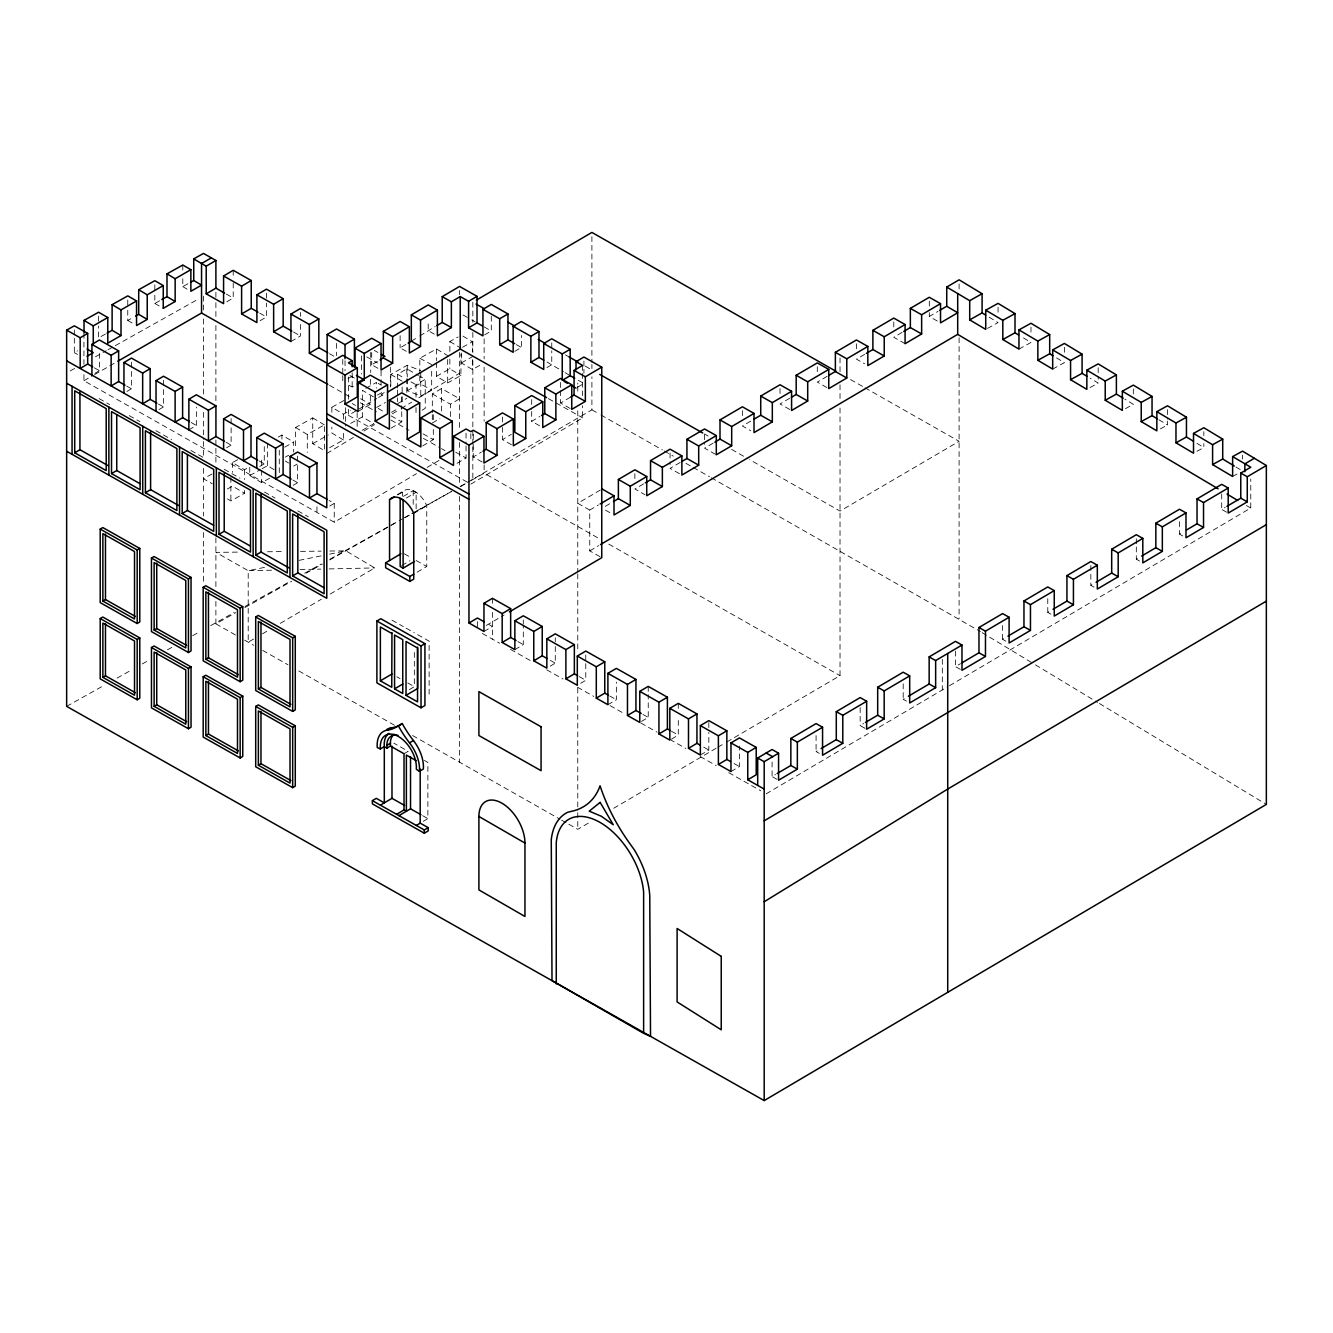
<?xml version="1.0" encoding="UTF-8"?>
<svg xmlns="http://www.w3.org/2000/svg" width="1333" height="1333" viewBox="0 0 1333 1333"><rect width="100%" height="100%" fill="white"/><g stroke="black" fill="none" stroke-linecap="round" stroke-linejoin="round"><path stroke-width="0.75" stroke-dasharray="5 3.75" d="M411.33 341.215L418.079 336.999M419.778 335.949L435.224 326.552M326.768 453.503L353.328 437.441M363.942 431.009L374.573 424.594M392.285 413.88L399.367 409.598M401.133 408.515L411.764 402.099M418.845 397.817L459.568 373.173M349.029 385.304L352.162 387.07L355.628 385.02M467.233 482.113L348.43 415.329L357.294 410.064M359.077 409.014L376.822 398.5M378.589 397.434L385.687 393.235M570.174 408.465L560.61 403.016L570.707 397.034M539.598 425.76L531.7 421.311L539.882 416.463M482.163 462.018L473.248 456.952L481.346 452.137M511.522 444.755L502.474 439.623L511.305 434.375M470.832 484.129L582.604 417.846L582.604 405.749M94.926 373.323L99.408 370.674L99.408 352.279M126.935 391.419L131.434 388.769L131.434 370.374M159.027 409.548L163.526 406.898L163.526 388.503M188.869 429.876L196.368 425.46L196.368 407.065M226.61 447.755L231.109 445.105L231.109 426.693M406.282 351.312L400.117 347.83L406.532 344.047M347.963 378.689L354.911 374.59M377.922 368.291L371.707 364.775L380.022 359.877M384.171 392.585L381.071 394.418L384.371 396.284M259.768 466.483L264.267 463.834L264.267 445.439M358.06 411.48L370.357 404.216L370.357 393.852M293.143 485.345L297.626 482.696L297.626 464.301M391.136 428.126L401.75 421.861L401.75 411.497M450.437 416.562L450.437 404.199L459.568 398.817L441.506 388.553L432.325 393.951L432.325 412.613M422.628 445.905L433.308 439.607L433.308 429.226M329.768 506.04L334.25 503.391L329.068 500.458M83.929 374.556L83.929 380.738L334.25 522.203L416.479 473.715M427.21 467.383L439.723 460.002M397.501 494.543L404.016 490.694M397.684 494.943L402.566 492.06A20.062 11.697 59.5 0 1 412.28 490.177L417.046 492.877A20.062 11.697 59.5 0 1 426.76 505.74L426.76 566.508L413.747 574.173M457.086 463.301L466.05 458.002L466.05 445.555M403.432 496.376L413.197 490.611L416.129 492.277L416.129 510.872M406.365 498.025L416.129 492.277M413.747 513.422L426.76 505.74M401.816 565.559L409.947 560.76M483.962 631.475L492.427 626.477L485.762 622.728M409.364 689.594L414.33 686.662L414.33 649.371M514.855 649.604L523.302 644.622L523.302 626.077M550.212 666.167L555.278 663.168L555.278 643.622M404.032 753.745L408.198 751.279L393.785 743.131M580.688 683.296L585.77 680.297L585.77 662.768M607.898 704.707L616.363 699.725L616.363 682.079M423.261 821.328L427.876 818.612L427.876 762.409L424.411 760.443M641.473 721.436L648.238 717.437L648.238 694.66M671.515 739.082L678.28 735.083L678.28 717.237M700.358 755.028L708.823 750.046L708.823 732.384M730.967 771.557L739.432 766.558L739.432 746.097M1094.076 587.186L1090.827 585.354L1094.31 583.304M1139.565 561.043L1136.316 559.21L1139.865 557.111M1182.738 535.966L1179.488 534.133L1183.004 532.05M960.36 669.383L955.478 666.633L960.51 663.667M1226.577 512.172L1221.711 509.423L1225.177 507.373M1051.004 614.23L1047.771 612.397L1051.254 610.347M1005.848 641.156L1002.599 639.323L1006.165 637.224M776.939 779.305L772.074 776.539L775.489 774.54M906.44 701.141L903.191 699.308L906.64 697.276M819.328 753.395L816.079 751.562L819.445 749.579M865.034 728.318L860.152 725.552L863.667 723.486M766.158 793.835L947.696 686.762M949.496 685.695L1250.771 508.006L1250.771 479.03M600.033 556.711L589.753 550.879L589.753 510.072L598.417 504.974M589.753 550.879L598.734 545.597M226.793 301.775L233.225 297.992L233.225 280.197M260.085 320.703L266.467 316.954L266.467 303.074M290.944 341.548L300.458 335.966L300.458 324.186M397.567 388.036L397.567 374.306L406.832 368.874L418.545 375.523M484.612 334.9L491.294 330.984L491.294 312.605M416.013 397.184L416.013 384.737L425.244 379.322L420.212 376.473M397.567 403.732L406.832 398.3M514.805 351.329L521.37 347.48L521.37 335.499M422.161 410.164L425.244 408.365L425.244 379.322M432.325 422.994L439.973 418.495M546.93 367.575L551.762 364.742L551.762 350.762M577.606 387.187L583.921 383.471L577.772 379.988L577.772 384.087M460.168 486.662L591.902 409.831L591.902 376.822M253.553 639.057L248.205 642.189L248.205 570.707L215.896 552.362L240.656 552.079M262.451 633.825L267.8 630.692M280.28 623.361L321.253 599.3M330.167 594.085L374.706 567.925L345.897 550.829L329.384 551.029M600.35 490.027L577.772 503.274L589.753 510.072M605.349 506.29L611.864 502.474M643.572 483.896L634.875 488.994L645.039 494.776M680.18 462.451L670.066 468.383L680.18 474.098M713.155 443.123L704.574 448.155L716.304 454.803M750.729 421.111L742.398 425.993L750.696 430.726M789.719 398.267L780.022 403.949L789.936 409.564M827.16 376.323L817.296 382.104L827.126 387.686M864.667 354.345L856.452 359.16L864.584 363.776M902.074 332.417L893.776 337.282L905.074 343.714M937.316 321.036L929.301 316.471L938.015 311.355M486.312 625.444L504.074 615.013M568.808 824.244L577.772 829.326L590.336 821.961M613.697 808.265L716.071 748.28M717.87 747.213L725.052 743.014M726.852 741.964L840.023 675.648L840.023 407.565M83.929 380.738L92.843 375.606M94.626 374.573L116.004 362.259M237.707 459.685L232.542 462.568L244.522 469.733L247.955 467.8M284.695 447.172L293.693 442.106L293.693 452.087M295.543 427.493L307.306 434.475L324.386 424.877L324.386 450.637L312.738 443.656L312.738 417.896L295.543 427.493L295.543 449.421M343.914 400.533L331.85 407.265L343.414 414.18L350.296 410.331M377.372 395.118L384.421 391.152M462.584 347.247L472.399 341.748L472.399 351.662M249.754 467.35L249.754 475.548L261.668 482.679L270.466 477.731M227.443 498.875L230.876 500.941L244.522 493.277L244.522 489.344M293.693 466.033L297.092 464.117M391.502 412.264L398.584 408.281M407.265 378.922L407.265 390.619L420.778 396.101L431.675 389.986L431.675 368.525M329.584 447.721L343.414 439.94L343.414 432.025M362.176 430.276L373.84 423.727L362.343 416.896L362.343 390.269L373.84 397.101M436.474 362.643L436.474 376.289L447.671 382.938L460.951 375.473L460.951 354.011M461.335 352.995L461.335 362.909L472.399 369.524L480.763 364.825M215.896 601.383L215.896 623.844L235.758 612.697M244.789 607.631L291.727 581.255M306.173 573.14L322.419 564.026M329.651 559.96L397.95 521.603M405.132 517.571L451.804 491.344M460.785 486.312L469.766 481.263M471.549 480.263L484.129 473.198L599.75 538.965M182.788 278.764L182.788 286.628L189.036 283.113M154.828 295.176L154.828 303.457L160.043 300.542M127.768 310.222L127.768 320.47L134.016 316.971M105.374 334.083L98.609 337.882L98.609 326.035M74.331 338.199L74.331 352.645L77.564 350.829M70.249 370.924L75.648 367.891M95.459 356.777L106.257 350.729M108.056 349.713L113.455 346.697M115.255 345.68L198.084 299.242M66.65 706.357L104.457 685.145M117.071 678.08L131.467 670.016M142.264 663.951L147.663 660.918M167.475 649.821L172.873 646.788M192.685 635.691L199.883 631.642M212.014 473.998L203.482 478.764L212.347 483.796M278.314 437.074L281.929 435.058L293.693 442.106M365.892 388.286L376.556 382.354L376.556 388.136M390.802 386.003L390.802 374.423L407.265 365.259L420.778 370.724M419.812 373.873L419.812 358.26L436.474 348.979L447.671 355.628M449.854 351.279L449.854 341.531L458.069 336.966M249.754 475.548L260.368 469.649M262.151 468.649L267.45 465.7L275.898 470.766M227.41 488.961L232.542 486.112L244.522 493.277M285.329 457.086L288.728 455.203M376.556 407.431L385.454 402.483M407.265 390.619L419.812 383.637L431.675 389.986M312.738 443.656L328.368 434.958M350.662 423.411L362.343 416.896M436.474 376.289L449.854 368.824L460.951 375.473M461.335 362.909L472.832 356.511M210.714 625.61L234.208 612.514M245.055 606.465L290.261 581.305M304.707 573.24L320.986 564.176M330.017 559.144L389.669 525.918M391.485 524.919L402.333 518.87M404.132 517.87L414.98 511.822M416.796 510.822L451.137 491.694M987.486 328.401L998.067 322.569L987.42 316.138M1018.962 349.096L1030.976 342.464L1022.094 337.099M1052.687 369.091L1064.384 362.643L1052.953 355.744M1090.077 387.553L1098.192 383.088L1090.144 378.205M1125.469 408.664L1133.333 404.316L1124.869 399.2M1160.393 428.893L1167.508 424.977L1167.508 421.128M1196.967 451.304L1203.832 447.505L1203.832 443.556M1232.625 476.481L1237.591 473.748M264.484 567.391L248.205 570.707L273.082 570.157M299.092 560.36L321.47 555.811M329.618 554.145L345.897 550.829M300.042 569.574L320.786 569.108M329.084 568.924L374.706 567.925M267.483 551.762L283.996 551.562M300.508 551.362L321.136 551.129M419.812 358.26L431.675 364.609M548.413 398.634L582.604 417.846M360.577 398.717L370.357 404.216M391.102 415.879L401.75 421.861M423.078 433.842L433.308 439.607M455.736 452.22L466.05 458.002M1246.338 505.507L1250.771 508.006M434.325 334.133L428.21 330.684L428.21 320.77M366.758 356.894L377.489 362.959M397.567 374.306L404.282 378.105M410.997 381.888L416.013 384.737M432.325 393.951L450.437 404.199M349.929 375.556L354.845 378.322M329.601 385.387L349.446 396.601M360.26 402.716L376.506 411.897M390.936 420.045L408.964 430.242M423.394 438.39L439.623 447.571M441.423 448.588L445.039 450.621M74.331 352.645L77.531 354.445M94.393 367.841L99.408 370.674M126.635 386.053L131.434 388.769M158.51 404.082L163.526 406.898M191.202 422.544L196.368 425.46M226.043 442.239L231.109 445.105M259.285 461.035L264.267 463.834M292.793 479.963L297.626 482.696M404.332 553.828L411.43 557.844M416.129 560.493L426.76 566.508M99.175 398.634L109.673 404.566M129.218 415.613L139.932 421.661M155.844 430.659L171.59 439.557M190.902 450.471L204.899 458.385M224.211 469.299L239.957 478.197M264.517 492.077L275.015 498.009M297.826 510.906L308.323 516.837M517.887 641.556L523.302 644.622M734.033 763.509L739.432 766.558M579.238 676.614L585.77 680.297M550.396 660.402L555.278 663.168M703.741 747.163L708.823 750.046M642.956 714.455L648.238 717.437M609.731 695.976L616.363 699.725M671.382 731.2L678.28 735.083M482.429 633.475L499.658 643.206M510.522 649.354L532.25 661.635M546.73 669.816L563.026 679.014M577.506 687.211L593.802 696.409M610.081 705.624L624.56 713.805M640.856 723.019L657.152 732.217M669.832 739.382L685.878 748.463M700.158 756.527L716.204 765.592M728.701 772.657L760.81 790.802M391.952 620.162L403.349 626.593M406.148 628.176L414.33 632.808M417.612 634.658L429.126 641.156L429.126 695.026M396.834 676.781L400.083 678.614M407.781 682.963L414.33 686.662M422.678 815.679L427.876 818.612M850.554 379.572L863.217 386.77M865.034 387.803L959.094 441.306L840.023 511.072L749.696 459.685M565.425 354.878L569.024 356.927M585.287 366.175L590.702 369.258M704.524 434.008L708.14 436.058M731.617 449.421L747.88 458.669M516.338 344.63L521.37 347.48M546.963 362.009L563.476 371.69M463.051 314.938L470.032 318.904M471.782 319.903L475.264 321.886M484.146 326.918L491.294 330.984M591.902 409.831L599.134 413.946M600.95 414.98L662.434 449.954M664.251 450.987L673.298 456.136M685.962 463.334L691.377 466.417M693.193 467.45L709.473 476.714M711.272 477.747L980.405 631.575M374.29 350.396L377.856 352.429M293.543 332.05L300.458 335.966M226.293 294.06L233.225 297.992M259.702 313.122L266.467 316.954M605.499 510.139L612.314 514.021M329.468 353.695L334.783 356.711M608.781 544.114L840.023 675.648M215.896 623.844L235.641 635.058M244.622 640.157L253.62 645.272M262.651 650.404L287.945 664.75M298.792 670.916L394.535 725.269M412.597 735.533L559.86 819.145M561.643 820.162L567.025 823.227M182.788 286.628L187.636 289.428M154.828 303.457L163.259 308.34M127.768 320.47L133.033 323.519M565.142 372.69L570.174 375.673M462.918 336.083L472.399 341.748M449.854 341.531L460.951 348.163M390.802 374.423L402.133 381.205M378.189 383.337L381.438 385.27M378.189 408.415L384.704 412.314M352.229 403.516L355.528 405.482M312.738 417.896L324.386 424.877M343.414 439.94L331.85 433.025L331.85 427.077M285.295 461.001L288.661 463.018M1158.927 419.778L1167.508 424.977M1196.884 443.306L1203.832 447.505M1235.941 467.017L1240.906 469.999M982.171 632.658L1033.675 663.784M1035.458 664.85L1097.626 702.424M1099.392 703.491L1266.35 804.399M1242.556 455.103L1242.556 459.085M1221.711 493.993L1221.711 509.423M1203.832 431.692L1203.832 435.641M1179.488 521.686L1179.488 534.133M1167.508 409.614L1167.508 419.212M1136.316 538.782L1136.316 544.914M1136.316 546.947L1136.316 559.21M1133.333 388.969L1133.333 394.718M1098.192 367.725L1098.192 379.238M1090.827 565.509L1090.827 585.354M1064.384 347.28L1064.384 353.045M1047.771 598.684L1047.771 612.397M1030.976 327.102L1030.976 332.867M1002.599 625.46L1002.599 639.323M998.067 307.207L998.067 312.972M959.094 283.962L959.094 290.161M959.094 337.782L959.094 618.695M955.478 651.087L955.478 666.633M942.314 659.335L942.314 689.927M929.301 301.108L929.301 310.706M929.301 312.622L929.301 316.471M903.191 683.829L903.191 699.308M893.776 321.936L893.776 327.685M860.152 707.573L860.152 725.552M856.452 343.797L856.452 349.563M840.023 357.877L840.023 372.357M840.023 384.787L840.023 399.283M817.296 366.742L817.296 372.507M816.079 735.566L816.079 751.562M780.022 388.586L780.022 394.351M772.074 762.009L772.074 776.539M742.398 410.631L742.398 416.396M708.823 722.569L708.823 730.417M704.574 434.708L704.574 444.306M678.28 703.357L678.28 709.306M670.066 453.02L670.066 464.534M648.238 686.378L648.238 692.593M634.875 473.632L634.875 479.397M591.902 236.558L591.902 362.393M591.902 364.442L591.902 368.575M585.77 654.97L585.77 660.818M583.921 361.11L583.921 367.208M583.921 369.241L583.921 373.307M582.604 365.375L582.604 371.424M582.604 373.457L582.604 395.651M577.772 386.153L577.772 392.319M577.772 410.797L577.772 571.807M577.772 573.873L577.772 650.721M577.772 688.095L577.772 810.631M577.772 812.713L577.772 829.326M560.61 382.521L560.61 388.669M560.61 390.719L560.61 403.016M555.278 637.757L555.278 641.673M551.762 342.781L551.762 348.763M531.7 399.533L531.7 409.431M531.7 411.414L531.7 421.311M523.302 619.895L523.302 624.011M502.474 417.012L502.474 425.227M502.474 427.276L502.474 439.623M492.427 598.317L492.427 604.349M492.427 612.397L492.427 639.124M484.129 338.799L484.129 358.91M484.129 367.108L484.129 421.195M484.129 464.884L484.129 473.198M477.447 621.628L477.447 628.843M473.248 434.341L473.248 442.556M473.248 444.622L473.248 456.952M472.832 302.208L472.832 322.319M472.832 332.384L472.832 352.495M472.832 360.626L472.832 444.739M472.832 446.788L472.832 479.613M472.399 359.61L472.399 369.524M470.832 433.675L470.832 439.723M466.05 433.125L466.05 443.489M459.568 290.511L459.568 294.593M459.568 352.412L459.568 429.959M459.568 442.423L459.568 483.946M459.568 496.409L459.568 762.209M449.854 359.077L449.854 368.824M447.671 359.527L447.671 382.938M441.506 388.553L441.506 411.38M436.474 348.979L436.474 360.676M433.308 414.713L433.308 420.928M432.325 414.696L432.325 420.911M420.778 372.69L420.778 396.101M419.812 375.823L419.812 383.637M416.013 407.548L416.013 413.78M413.197 490.611L413.197 505.09M407.265 365.259L407.265 376.956M406.832 368.874L406.832 376.722M406.832 378.689L406.832 392.419M402.566 492.06L402.566 496.109M402.133 386.987L402.133 394.718M402.133 396.634L402.133 404.349M401.75 396.967L401.75 409.414M400.117 335.666L400.117 347.83M397.567 390.002L397.567 395.884M397.567 397.851L397.567 401.766M390.352 367.358L390.352 386.987M381.071 370.874L381.071 384.604M371.707 352.529L371.707 364.775M370.724 352.395L370.724 372.524M370.357 379.322L370.357 385.554M361.376 355.878L361.376 373.973M357.161 412.613L357.161 428.993M352.162 372.84L352.162 387.07M348.43 376.972L348.43 399.184M348.43 409.264L348.43 415.329M345.647 407.765L345.647 426.193M345.03 360.71L345.03 370.774M343.414 414.18L343.414 420.128M342.764 359.393L342.764 373.623M342.764 375.656L342.764 381.755M336.566 343.347L336.566 355.678M334.25 503.391L334.25 522.203M331.85 407.265L331.85 413.213M316.954 506.79L316.954 512.439M307.306 434.475L307.306 452.42M300.458 312.405L300.458 316.321M297.626 456.119L297.626 462.251M281.929 435.058L281.929 439.057M279.28 450.204L279.28 472.782M267.45 443.123L267.45 465.7M266.467 293.143L266.467 301.091M261.668 460.102L261.668 468.316M261.668 470.366L261.668 482.679M244.522 469.733L244.522 479.547M233.225 270.299L233.225 278.214M232.542 462.568L232.542 472.382M231.109 418.512L231.109 424.644M230.876 477.397L230.876 500.941M215.896 292.31L215.896 300.625M215.896 302.708L215.896 317.271M215.896 325.602L215.896 402.583M215.896 440.04L215.896 446.272M215.896 448.355L215.896 462.918M215.896 537.816L215.896 589.136M203.482 296.209L203.482 310.739M203.482 319.037L203.482 395.784M203.482 412.38L203.482 439.34M203.482 441.423L203.482 458.019M203.482 468.383L203.482 515.954M203.482 532.5L203.482 584.154M182.788 265.017L182.788 270.916M163.526 380.322L163.526 386.453M154.828 284.829L154.828 293.11M131.434 362.193L131.434 368.325M127.768 299.975L127.768 308.173M98.609 316.171L98.609 324.052M83.929 333.317L83.929 364.242M74.331 329.951L74.331 336.133"/><path stroke-width="1.5" d="M380.388 748.946A25.244 14.73 59.5 0 1 398.35 736.466A25.244 14.73 59.5 0 1 416.296 769.241L419.412 771.357L423.327 769.058A29.626 17.296 59.5 0 0 413.43 740.548A73.515 42.889 59.5 0 1 402.249 723.552A73.515 42.889 59.5 0 1 391.069 727.901L387.153 730.201A29.626 17.296 59.5 0 0 377.272 747.546L380.388 748.946L384.304 746.647L386.903 748.113L386.987 742.964A21.711 12.663 59.5 0 1 397.984 735.316M386.903 748.113L390.419 746.047L390.502 740.898A21.711 12.663 59.5 0 1 394.268 734.283M764.192 901.741L947.713 789.069L1266.35 601.133M66.65 360.81L326.768 507.806L326.768 364.759L342.764 355.328L352.162 360.643L348.43 362.843L357.311 367.841L357.311 396.884L345.03 404.116L358.06 411.48L358.06 382.438L370.357 375.173L387.553 384.837L387.553 413.88L375.206 421.161L389.369 429.176L389.369 400.133L401.75 392.818L419.662 402.899L419.662 431.925L407.232 439.257L420.845 446.955L420.845 417.929L433.308 410.564L452.304 421.245L452.304 450.287L439.79 457.669L453.503 465.417L453.503 436.374L466.05 428.976L470.832 431.659L473.248 430.226L483.962 436.308L483.962 463.034L496.992 455.386L496.992 428.659L513.338 419.062L502.474 412.897L486.212 422.544L486.212 449.254L482.963 451.187M357.361 383.987L364.276 379.872L364.276 353.445L381.038 343.514L371.707 338.249L354.911 348.146L354.911 366.458M381.038 343.514L381.038 370.041L392.668 363.143L392.668 336.616L409.364 326.718L400.117 321.486L383.354 331.384L383.354 357.911L380.022 359.877M409.364 326.718L409.364 353.045L420.545 346.413L420.545 320.087L437.391 310.106L428.21 304.924L411.33 314.871L411.33 341.215L408.131 343.098M437.391 310.106L437.391 335.849L451.37 327.568L451.37 301.808L460.202 296.576L468.599 301.291L477.014 296.343L459.568 286.428L442.223 296.659L442.223 322.419L436.974 325.519M387.453 392.185L460.202 349.046L460.202 296.576M570.174 349.246L570.174 375.673L562.243 380.372L562.243 353.928L570.174 349.246L551.762 338.782L543.714 343.514L543.714 369.458L530.867 362.243L530.867 336.299L538.982 331.534L521.37 321.52L513.172 326.335L513.172 352.295L499.692 344.714L499.692 318.77L507.956 313.922L491.294 304.441L482.946 309.356L482.946 335.883L468.599 327.818L468.599 301.291M542.764 401.783L525.769 411.764L525.769 438.49L514.838 432.292L514.838 405.565L531.7 395.568L542.764 401.783L542.764 427.543L555.861 419.845L555.861 394.101L571.757 384.77L560.61 378.422L544.78 387.803L544.78 413.563L541.515 415.496M570.707 397.034L574.073 395.035L574.073 370.441L582.604 365.375L576.023 361.676L576.023 369.808M87.678 333.367L87.678 364.042L80.197 368.458L80.197 337.782L87.678 333.367L74.331 325.819L66.65 330.134L66.65 706.357L764.192 1100.575L1266.35 804.399L1266.35 465.517L1242.556 451.137L1232.625 456.602L1232.625 476.481L1212.597 464.6L1212.597 444.722L1193.518 433.425L1203.832 427.726L1222.711 439.14L1222.711 459.019L1234.291 466.017M354.411 367.275L354.411 339.115L336.566 328.984L327.135 334.5L327.135 363.259L309.356 353.212L318.82 347.646L318.82 318.904L300.458 308.473L290.944 314.055L290.944 341.548L273.632 331.767L283.179 326.152L283.179 298.659L266.467 289.178L256.886 294.81L256.886 322.586L241.606 313.955L251.237 308.306L251.237 280.53L233.225 270.299L223.577 275.981L223.577 303.657L206.215 293.86L206.215 266.167L215.896 260.468L203.482 253.42L193.735 258.885L193.735 280.497L201.55 285.129L190.869 291.294L190.869 269.683L182.788 265.017L166.992 273.882L166.992 296.642L175.156 301.491L163.259 308.34L163.259 285.579L154.828 280.696L138.699 289.728L138.699 314.338L147.23 319.403L136.549 325.552L136.549 300.958L127.768 295.876L112.122 304.64L112.122 330.301L121.003 335.566L107.773 343.181L107.773 317.521L98.609 312.222L84.029 320.387L84.029 332.767M91.927 375.09L91.927 344.414L99.408 339.998L118.637 350.862L118.637 381.538L111.139 385.953L111.139 355.278L118.637 350.862M206.215 293.86L215.896 288.145L215.896 260.468M123.952 393.185L123.952 362.509L131.434 358.094L150.162 368.674L150.162 399.35L142.664 403.766L142.664 373.09L150.162 368.674M156.028 411.33L156.028 380.638L163.526 376.223L182.604 387.02L182.604 417.696L175.123 422.111L175.123 391.435L182.604 387.02M74.715 452.803L74.715 390.819L106.207 408.614L106.207 470.599L74.715 452.803L79.93 449.721L79.93 391.885M188.869 429.876L188.869 399.2L196.368 394.785L215.929 405.849L215.929 436.524L208.448 440.94L208.448 410.264L215.929 405.849M111.522 473.598L111.522 411.63L140.082 427.76L140.082 489.728L111.522 473.598L116.737 470.532L116.737 414.746M223.611 449.521L223.611 418.845L231.109 414.43L251.004 425.677L251.004 456.353L243.506 460.768L243.506 430.092L251.004 425.677M145.397 492.743L145.397 430.759L176.889 448.554L176.889 510.539L145.397 492.743L150.596 489.661L150.596 431.825M345.03 404.116L345.03 375.073L357.311 367.841M100.208 529.101L102.808 527.568L139.782 548.446L139.782 621.978L137.182 623.511L100.208 602.616L100.208 529.101L137.182 549.979L139.782 548.446M256.769 468.25L256.769 437.574L264.267 433.158L283.096 443.806L283.096 474.481L275.598 478.897L275.598 448.221L283.096 443.806M375.206 421.161L375.206 392.119L387.553 384.837M182.204 513.538L182.204 451.57L213.697 469.366L213.697 531.334L182.204 513.538L187.403 510.472L187.403 454.686M290.144 487.112L290.144 456.436L297.626 452.02L316.954 462.951L316.954 493.627L309.473 498.042L309.473 467.366L316.954 462.951M151.462 558.06L154.078 556.528L191.036 577.422L191.036 650.937L188.436 652.487L151.462 631.592L151.462 558.06L188.436 578.955L191.036 577.422M407.232 439.257L407.232 410.231L419.662 402.899M102.874 601.083L102.874 533.633L134.516 551.529L134.516 618.979L102.874 601.083L105.474 599.55L105.474 534.15M219.012 534.333L219.012 472.365L250.487 490.161L250.487 552.129L219.012 534.333L224.211 531.267L224.211 473.432M100.208 618.562L102.808 617.029L139.782 637.907L139.782 698.242L137.182 699.775L100.208 678.88L100.208 618.562L137.182 639.457L139.782 637.907M439.79 457.669L439.79 428.626L452.304 421.245M255.819 555.145L255.819 493.177L287.295 510.972L287.295 572.94L255.819 555.145L261.018 552.062L261.018 494.226M203.183 587.286L205.799 585.754L242.756 606.648L242.756 680.18L240.157 681.713L203.183 660.818L203.183 587.286L240.157 608.181L242.756 606.648M154.128 630.059L154.128 562.609L185.77 580.488L185.77 647.938L154.128 630.059L156.727 628.526L156.727 563.109M389.553 560.51L389.553 499.742L394.435 496.859M151.462 647.521L154.078 645.988L191.036 666.883L191.036 727.201L188.436 728.734L151.462 707.856L151.462 647.521L188.436 668.416L191.036 666.883M102.874 677.347L102.874 623.094L134.516 640.99L134.516 695.226L102.874 677.347L105.474 675.814L105.474 623.577M292.627 575.939L292.627 513.971L324.102 531.767L324.102 593.735L292.627 575.939L297.826 572.873L297.826 515.038M255.703 616.979L258.302 615.446L295.276 636.324L295.276 709.856L292.677 711.389L255.703 690.494L255.703 616.979L292.677 637.857L295.276 636.324M205.849 659.285L205.849 591.835L237.491 609.714L237.491 677.164L205.849 659.285L208.448 657.752L208.448 592.352M389.553 499.742A20.062 11.697 59.5 0 1 399.267 497.859L404.032 500.558A20.062 11.697 59.5 0 1 413.747 513.422L413.747 579.105L409.848 581.421L385.637 567.741L385.637 562.809L400.933 553.795M203.183 676.764L205.799 675.214L242.756 696.109L242.756 756.444L240.157 757.977L203.183 737.082L203.183 676.764L240.157 697.642L242.756 696.109M154.128 706.323L154.128 652.07L185.77 669.949L185.77 724.202L154.128 706.323L156.727 704.774L156.727 652.537M403.116 568.175L403.116 499.942L400.183 498.292L400.183 566.508L403.116 568.175L414.496 561.46M409.848 581.421L409.848 576.489L413.747 574.173M258.369 688.961L258.369 621.511L290.011 639.407L290.011 706.857L258.369 688.961L260.968 687.428L260.968 622.028M376.889 621.028L380.788 618.729L424.927 643.672L424.927 705.507L421.028 707.806L376.889 682.863L376.889 621.028L421.028 645.988L424.927 643.672M205.849 735.549L205.849 681.296L237.491 699.175L237.491 753.428L205.849 735.549L208.448 734.016L208.448 681.78M255.703 706.44L258.302 704.907L295.276 725.785L295.276 786.12L292.677 787.653L255.703 766.758L255.703 706.44L292.677 727.335L295.276 725.785M483.962 436.308L468.966 445.122L468.966 622.994L483.962 631.475L483.962 603.299L492.427 598.317L510.656 608.614L510.656 637.457L502.191 642.456L514.855 649.604L514.855 620.761L523.302 615.779L542.231 626.46L542.231 655.786L533.767 660.785L546.83 668.166L546.83 638.84L555.278 633.841L574.356 644.622L574.356 673.848L565.892 678.847L577.306 685.295L577.306 656.053L585.77 651.071L604.765 661.801L604.765 693.16L596.301 698.142L607.898 704.707L607.898 673.348L616.363 668.366L635.941 679.43L635.941 710.489L627.476 715.471L639.773 722.419L639.773 691.36L648.238 686.378L667.4 697.209L667.4 728.934L658.935 733.933L669.816 740.082L669.816 708.34L678.28 703.357L696.942 713.905L696.942 743.331L688.495 748.313L700.358 755.028L700.358 725.602L708.823 720.62L726.852 730.801L726.852 759.46L718.387 764.442L730.967 771.557L730.967 742.898L739.432 737.915L756.211 747.396L756.211 774.79L747.763 779.788L764.192 789.086M391.952 632.592L391.752 687.278L380.372 680.846L391.952 674.015M502.191 642.456L502.191 613.613L510.656 608.614M258.369 765.225L258.369 710.972L290.011 728.868L290.011 783.104L258.369 765.225L260.968 763.692L260.968 711.455M394.568 688.878L394.568 635.008L402.749 639.64L402.749 693.493L394.568 688.878L402.833 683.996M406.032 695.359L406.032 641.49L417.546 647.988L417.546 701.858L406.032 695.359L417.612 688.528L417.612 647.088M533.767 660.785L533.767 631.459L542.231 626.46M387.153 730.201A73.515 42.889 59.5 0 0 398.35 725.852L402.249 723.552M386.903 745.264L390.419 743.197M565.892 678.847L565.892 649.604L574.356 644.622M419.412 771.357A29.626 17.296 59.5 0 0 409.531 742.848L413.43 740.548M596.301 698.142L596.301 666.8L604.765 661.801M416.296 825.444L420.195 823.144L428.21 827.676L428.21 830.909L424.311 833.208L372.374 803.866L372.374 800.633L376.289 798.334L384.304 802.849L384.304 746.647A25.244 14.73 59.5 0 1 388.886 733.367M380.388 805.165L391.985 798.334L391.985 746.28M396.601 814.33L404.032 809.947L404.032 753.745L390.419 746.047M398.95 815.646L410.531 808.814L410.531 756.777M627.476 715.471L627.476 684.412L635.941 679.43M424.311 833.208L424.311 829.976L428.21 827.676M658.935 733.933L658.935 702.191L667.4 697.209M688.495 748.313L688.495 718.904L696.942 713.905M718.387 764.442L718.387 735.799L726.852 730.801M747.763 779.788L747.763 752.395L756.211 747.396M1254.353 458.269L1244.855 463.867L1244.855 471.749M757.694 785.404L757.694 758.01L772.074 749.529L778.572 753.212L778.572 780.222L797.351 769.141L797.351 742.131L822.561 727.251L816.079 723.586L790.852 738.449L790.852 765.475L777.189 773.523M821.128 748.579L836.291 739.632L836.291 711.655L860.152 697.576L866.65 701.258L866.65 729.234L884.179 718.904L884.179 690.927L909.689 675.881L903.191 672.199L877.681 687.245L877.681 715.221L865.417 722.453M908.373 696.243L929.151 683.996L929.151 656.886L955.478 641.356L961.976 645.039L961.976 670.316L985.47 656.453L985.47 631.176L1009.098 617.246L1002.599 613.58L978.972 627.51L978.972 652.787L962.193 662.684M1007.931 636.174L1023.961 626.727L1023.961 600.966L1047.771 586.937L1054.253 590.602L1054.253 616.079L1073.432 604.765L1073.432 579.288L1097.326 565.209L1090.827 561.526L1066.933 575.623L1066.933 601.083L1052.987 609.314M1096.043 582.288L1111.689 573.057L1111.689 549.229L1136.316 534.7L1142.814 538.382L1142.814 562.876L1162.343 551.362L1162.343 526.868L1185.987 512.905L1179.488 509.239L1155.844 523.186L1155.844 547.696L1141.648 556.061M1186.503 529.984L1197.034 523.786L1197.034 498.892L1221.711 484.346L1228.21 488.011L1228.21 513.088L1247.271 501.841L1247.271 476.764L1266.35 465.517M1226.91 506.357L1240.773 498.175L1240.773 473.082L1250.771 467.2L1232.625 456.602M764.192 1100.575L764.192 761.676L778.572 753.212M822.561 727.251L822.561 755.228L842.789 743.297L842.789 715.321L866.65 701.258M909.689 675.881L909.689 702.991L935.649 687.661L935.649 660.568L961.976 645.039M1009.098 617.246L1009.098 643.006L1030.459 630.392L1030.459 604.649L1054.253 590.602M1097.326 565.209L1097.326 589.036L1118.187 576.739L1118.187 552.912L1142.814 538.382M1185.987 512.905L1185.987 537.799L1203.532 527.451L1203.532 502.574L1228.21 488.011M764.192 820.811L1266.35 524.652M600.15 503.957L614.013 495.793L602.099 489.011M614.013 495.793L614.013 514.988L630.276 505.424L630.276 486.228L646.738 476.548L634.875 469.799L618.379 479.463L618.379 498.659L613.497 501.525M646.738 476.548L646.738 495.743L662.368 486.545L662.368 467.35L681.879 455.869L670.066 449.171L650.537 460.618L650.537 479.813L645.322 482.879M681.879 455.869L681.879 475.065L698.692 465.167L698.692 445.972L716.304 435.591L704.574 428.959L686.928 439.29L686.928 458.502L681.863 461.451M716.304 435.591L716.304 454.803L731.684 445.755L731.684 426.56L754.011 413.413L742.398 406.798L720.003 419.912L720.003 439.107L714.871 442.123M754.011 413.413L754.011 432.608L772.324 421.845L772.324 402.633L791.585 391.302L780.022 384.754L760.726 396.051L760.726 415.246L754.061 419.162M791.585 391.302L791.585 410.497L807.698 401.016L807.698 381.821L828.759 369.424L817.296 362.909L796.184 375.273L796.184 394.468L791.335 397.317M828.759 369.424L828.759 388.619L846.788 378.005L846.788 358.81L867.833 346.43L856.452 339.965L835.374 352.312L835.374 371.507L828.793 375.356M867.833 346.43L867.833 365.625L884.229 355.978L884.229 336.782L905.074 324.519L893.776 318.087L872.882 330.334L872.882 349.529L866.317 353.378M905.074 324.519L905.074 343.714L921.636 333.966L921.636 314.771L940.531 303.657L929.301 297.276L910.356 308.373L910.356 327.568L903.724 331.45M600.516 544.547L957.694 334.366L957.694 293.56M241.606 313.955L241.606 286.178L251.237 280.53M273.632 331.767L273.632 304.274L283.179 298.659M309.356 353.212L309.356 324.452L318.82 318.904M345.03 358.694L345.03 344.614L354.411 339.115M476.381 300.125L591.902 232.425L836.091 371.34M468.599 327.818L477.014 322.869L477.014 296.343M499.692 344.714L507.956 339.865L507.956 313.922M530.867 362.243L538.982 357.477L538.982 331.534M576.023 361.676L583.921 357.044L601.75 367.158L601.75 557.694L509.406 611.897M571.757 384.77L571.757 409.364L585.354 401.383L585.354 376.789L601.75 367.158M525.769 438.49L513.338 445.789L513.338 419.062M940.531 303.657L940.531 322.853L957.694 312.755L946.73 306.257L946.73 287.062L959.094 279.813L982.088 293.71L982.088 312.922L985.637 315.055M939.748 310.339L946.73 306.257M468.966 622.994L477.447 618.012L484.096 621.778M93.26 344.447L93.26 325.869L107.773 317.521M121.003 335.566L121.003 309.906L136.549 300.958M147.23 319.403L147.23 294.81L163.259 285.579M175.156 301.491L175.156 278.73L190.869 269.683M117.787 361.243L201.55 313.022L201.55 263.517L211.364 257.886M87.045 356.278L93.26 352.695L87.112 349.029M946.73 287.062L969.708 300.675L982.088 293.71M969.708 300.675L969.708 319.87L982.088 312.922M193.735 258.885L201.55 263.517L202.516 262.984M190.602 282.246L193.735 280.497M161.776 299.558L166.992 296.642M135.583 316.088L138.699 314.338M107.057 333.133L112.122 330.301M969.708 319.87L985.72 329.368L985.72 310.172L998.067 303.374L1014.996 313.605L1014.996 332.8L1018.545 334.95M985.72 310.172L1002.816 320.32L1014.996 313.605M1002.816 320.32L1002.816 339.515L1018.962 349.096L1018.962 329.884L1030.976 323.269L1049.688 334.566L1049.688 353.762L1052.953 355.744M1002.816 339.515L1014.996 332.8M1018.962 329.884L1037.857 341.098L1049.688 334.566M1037.857 341.098L1037.857 360.293L1052.687 369.091L1052.687 349.896L1064.384 343.447L1082.079 354.145L1082.079 373.34L1086.912 376.273M1037.857 360.293L1049.688 353.762M1052.687 349.896L1070.566 360.493L1082.079 354.145M1070.566 360.493L1070.566 379.688L1086.845 389.353L1086.845 370.141L1098.192 363.892L1116.388 374.89L1116.388 394.085L1123.169 398.184M1070.566 379.688L1082.079 373.34M1086.845 370.141L1105.224 381.055L1116.388 374.89M1105.224 381.055L1105.224 400.25L1116.388 394.085M1105.224 400.25L1122.336 410.397L1122.336 391.202L1133.333 385.12L1152.045 396.434L1152.045 415.629L1157.211 418.745M1122.336 391.202L1141.231 402.399L1152.045 396.434M1141.231 402.399L1141.231 421.595L1156.844 430.859L1156.844 411.664L1167.508 405.782L1186.453 417.229L1186.453 437.007L1193.402 441.206M1141.231 421.595L1152.045 415.629M1156.844 411.664L1175.973 423.011L1186.453 417.229M1175.973 423.011L1175.973 442.789L1186.453 437.007M1212.597 444.722L1222.711 439.14M1212.597 464.6L1222.711 459.019M643.622 1033.308L650.521 1036.324L649.754 895.493A69.249 41.106 60.3 0 0 634.275 849.788L629.393 842.973A109.106 53.47 58.9 0 1 600.067 785.803A109.106 62.418 51.7 0 1 572.84 811.014L567.825 812.23A69.249 41.106 60.3 0 0 551.262 839.84L552.012 980.655L643.622 1033.308L643.622 892.027A61.418 35.608 59.2 0 0 599.7 822.228A61.418 35.608 59.2 0 0 556.261 842.673L556.261 983.937M482.946 309.356L499.692 318.77M513.172 326.335L530.867 336.299M543.714 343.514L562.243 353.928M574.073 370.441L585.354 376.789M442.223 296.659L451.37 301.808M563.976 381.338L567.408 383.271M570.857 385.204L576.023 388.103M574.073 395.035L585.354 401.383M442.223 322.419L451.37 327.568M460.202 349.046L546.613 397.617M383.354 331.384L392.668 336.616M383.354 357.911L392.668 363.143M1240.773 473.082L1247.271 476.764M1240.773 498.175L1247.271 501.841M1197.034 498.892L1203.532 502.574M1197.034 523.786L1203.532 527.451M1155.844 523.186L1162.343 526.868M1155.844 547.696L1162.343 551.362M1111.689 549.229L1118.187 552.912M1111.689 573.057L1118.187 576.739M1066.933 575.623L1073.432 579.288M1066.933 601.083L1073.432 604.765M1023.961 600.966L1030.459 604.649M1023.961 626.727L1030.459 630.392M686.928 439.29L698.692 445.972M686.928 458.502L698.692 465.167M978.972 627.51L985.47 631.176M411.33 314.871L420.545 320.087M978.972 652.787L985.47 656.453M411.33 341.215L420.545 346.413M929.151 656.886L935.649 660.568M354.911 348.146L364.276 353.445M201.55 263.534L206.215 266.167M223.577 275.981L241.606 286.178M256.886 294.81L273.632 304.274M290.944 314.055L309.356 324.452M327.135 334.5L345.03 344.614M929.151 683.996L935.649 687.661M356.478 375.473L364.276 379.872M326.768 364.759L345.03 375.073M358.06 382.438L375.206 392.119M389.369 400.133L407.232 410.231M420.845 417.929L439.79 428.626M453.503 436.374L468.966 445.122M877.681 687.245L884.179 690.927M201.55 313.022L327.801 384.371M877.681 715.221L884.179 718.904M326.768 413.73L468.966 494.093M326.768 418.945L468.966 499.308M836.291 711.655L842.789 715.321M836.291 739.632L842.789 743.297M790.852 738.449L797.351 742.131M66.65 330.134L80.197 337.782M91.927 344.414L111.139 355.278M123.952 362.509L142.664 373.09M156.028 380.638L175.123 391.435M188.869 399.2L208.448 410.264M223.611 418.845L243.506 430.092M256.769 437.574L275.598 448.221M290.144 456.436L309.473 467.366M87.678 364.042L92.71 366.892M118.637 381.538L125.035 385.154M150.162 399.35L156.844 403.133M182.604 417.696L189.486 421.578M215.929 436.524L224.361 441.29M251.004 456.353L257.636 460.102M283.096 474.481L291.177 479.047M316.954 493.627L327.335 499.492M790.852 765.475L797.351 769.141M766.158 753.028L772.657 756.694M483.962 603.299L502.191 613.613M514.855 620.761L533.767 631.459M546.83 638.84L565.892 649.604M577.306 656.053L596.301 666.8M607.898 673.348L627.476 684.412M639.773 691.36L658.935 702.191M669.816 708.34L688.495 718.904M700.358 725.602L718.387 735.799M730.967 742.898L747.763 752.395M757.694 758.01L764.192 761.676M385.637 562.809L409.848 576.489M66.65 383.221L326.768 530.234L326.768 598.284L66.65 451.27M510.656 637.457L516.071 640.523M726.852 759.46L730.451 761.493M574.356 673.848L577.622 675.698M542.231 655.786L547.13 658.552M696.942 743.331L700.342 745.247M635.941 710.489L641.206 713.472M604.765 693.16L608.081 695.026M667.4 728.934L670.049 730.434M79.93 449.721L107.923 465.55M116.737 470.532L139.932 483.629M150.596 489.661L178.589 505.49M187.403 510.472L213.647 525.302M224.211 531.267L250.454 546.097M261.018 552.062L289.011 567.891M297.826 572.873L324.069 587.703M391.752 633.425L380.372 626.993L380.372 680.846M416.196 760.626L406.382 755.061L406.382 811.28L404.032 809.947M105.474 599.55L135.366 616.446M156.727 628.526L186.62 645.405M208.448 657.752L238.34 674.648M260.968 687.428L290.861 704.324M391.985 798.334L404.582 805.449M410.531 808.814L420.945 814.696M372.374 800.633L424.311 829.976M105.474 675.814L135.366 692.71M156.727 704.774L186.62 721.67M208.448 734.016L238.34 750.896M260.968 763.692L290.861 780.588M910.356 308.373L921.636 314.771M910.356 327.568L921.636 333.966M872.882 330.334L884.229 336.782M872.882 349.529L884.229 355.978M835.374 352.312L846.788 358.81M835.374 371.507L846.788 378.005M796.184 375.273L807.698 381.821M796.184 394.468L807.698 401.016M760.726 396.051L772.324 402.633M760.726 415.246L772.324 421.845M720.003 419.912L731.684 426.56M720.003 439.107L731.684 445.755M476.048 304.041L484.129 308.623M507.606 321.986L514.838 326.102M538.315 339.465L545.547 343.564M569.024 356.927L578.055 362.059M599.75 374.406L702.724 432.975M507.956 339.865L514.671 343.664M538.982 357.477L543.781 360.21M477.014 322.869L482.363 325.918M570.174 375.673L574.723 378.255M544.78 387.803L555.861 394.101M650.537 460.618L662.368 467.35M544.78 413.563L555.861 419.845M650.537 479.813L662.368 486.545M514.838 405.565L525.769 411.764M618.379 479.463L630.276 486.228M381.438 354.461L385.004 356.478M486.212 422.544L496.992 428.659M618.379 498.659L630.276 505.424M283.179 326.152L291.81 331.067M215.896 288.145L224.561 293.077M251.237 308.306L258.002 312.155M318.82 347.646L327.701 352.695M486.212 449.254L496.992 455.386M478.897 816.462L524.952 843.056L524.952 916.471L478.897 889.894L478.897 816.462A32.559 18.795 60 0 1 501.924 803.182A32.559 18.795 60 0 1 524.952 843.056M1175.973 442.789L1193.518 453.187L1193.518 433.425M957.694 334.366L1218.112 488.794M1227.026 494.093L1237.724 500.442M166.992 273.882L175.156 278.73M138.699 289.728L147.23 294.81M112.122 304.64L121.003 309.906M84.029 320.387L93.26 325.869M947.713 653.453L947.713 992.335M421.028 645.988L421.028 707.806M420.195 769.024L420.195 823.144M352.162 360.643L352.162 366.742M292.677 637.857L292.677 711.389M292.677 727.335L292.677 787.653M289.961 509.439L289.961 577.472M253.153 488.628L253.153 556.677M240.157 608.181L240.157 681.713M240.157 697.642L240.157 757.977M216.346 467.833L216.346 535.866M188.436 578.955L188.436 652.487M188.436 668.416L188.436 728.734M179.538 447.022L179.538 515.071M142.731 426.227L142.731 494.276M137.182 549.979L137.182 623.511M137.182 639.457L137.182 699.775M108.873 407.082L108.873 475.131M72.065 386.287L72.065 454.336M409.531 742.848A73.515 42.889 59.5 0 1 398.35 725.852M386.553 729.651A29.626 17.296 59.5 0 1 391.069 727.901M600.15 802.399L589.219 811.147L601.266 816.229L613.263 824.744L600.15 802.399M541.065 726.768L478.897 691.627L478.897 735.533L541.065 770.674L541.065 726.768M721.236 956.378L677.114 928.484L677.114 1001.916L721.236 1029.809L721.236 956.378"/></g></svg>
